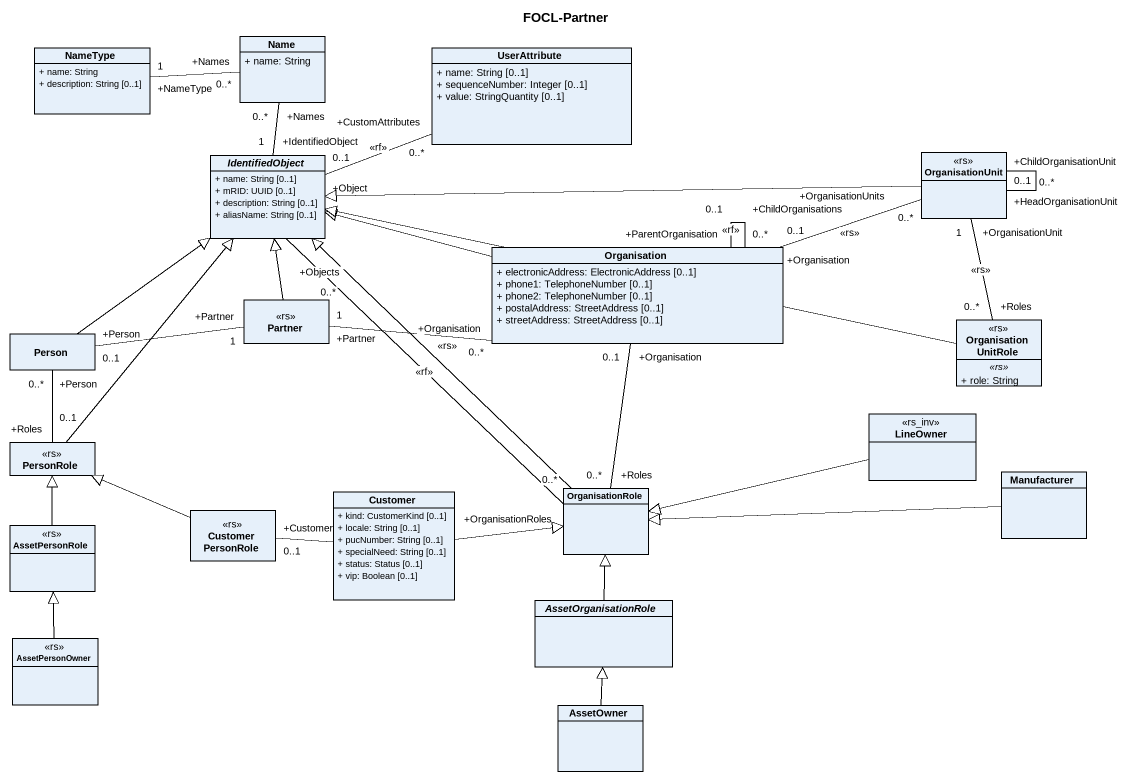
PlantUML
@startuml
title FOCL-Partner
hide circle
hide empty members
skinparam classAttributeIconSize 0
class NameType {
  + name: String
  + description: String [0..1]
}
class Name {
  + name: String
}
class UserAttribute {
  + name: String [0..1]
  + sequenceNumber: Integer [0..1]
  + value: StringQuantity [0..1]
}
abstract class IdentifiedObject {
  + name: String [0..1]
  + mRID: UUID [0..1]
  + description: String [0..1]
  + aliasName: String [0..1]
}
class OrganisationUnit <<rs>>
class Organisation {
  + electronicAddress: ElectronicAddress [0..1]
  + phone1: TelephoneNumber [0..1]
  + phone2: TelephoneNumber [0..1]
  + postalAddress: StreetAddress [0..1]
  + streetAddress: StreetAddress [0..1]
}
class Partner <<rs>>
class "Person" as Person_
class OrganisationUnitRole <<rs>> {
  .. <<rs>> ..
  + role: String
}
class LineOwner <<rs_inv>>
class PersonRole <<rs>>
class Manufacturer
class CustomerPersonRole <<rs>>
class Customer {
  + kind: CustomerKind [0..1]
  + locale: String [0..1]
  + pucNumber: String [0..1]
  + specialNeed: String [0..1]
  + status: Status [0..1]
  + vip: Boolean [0..1]
}
class OrganisationRole
class AssetPersonRole <<rs>>
abstract class AssetOrganisationRole
class AssetPersonOwner <<rs>>
class AssetOwner
Name "+Names\n0..*" -left- "+NameType\n1" NameType
Name "+Names\n0..*" -- "+IdentifiedObject\n1" IdentifiedObject
UserAttribute "+CustomAttributes\n0..*" -left- "+Object\n0..1" IdentifiedObject : <<rf>>
OrganisationUnit -left-|> IdentifiedObject
OrganisationUnit "+HeadOrganisationUnit\n0..1" -- "+ChildOrganisationUnit\n0..*" OrganisationUnit
OrganisationUnit "+OrganisationUnits\n0..*" -left- "+Organisation\n0..1" Organisation : <<rs>>
OrganisationUnit "+OrganisationUnit\n1" -- "+Roles\n0..*" OrganisationUnitRole : <<rs>>
Organisation -left-|> IdentifiedObject
Organisation "+ChildOrganisations\n0..*" -- "+ParentOrganisation\n0..1" Organisation : <<rf>>
Partner -up-|> IdentifiedObject
Partner "+Partner\n1" -right- "+Organisation\n0..*" Organisation : <<rs>>
Partner "+Partner\n1" -left- "+Person\n0..1" Person_
Person_ -up-|> IdentifiedObject
Person_ "+Person\n0..*" -- "+Roles\n0..1" PersonRole
OrganisationUnitRole -left-|> IdentifiedObject
LineOwner -left-|> OrganisationRole
PersonRole -up-|> IdentifiedObject
Manufacturer -left-|> OrganisationRole
CustomerPersonRole -left-|> PersonRole
Customer -left- "+Customer\n0..1" CustomerPersonRole
Customer -right-|> OrganisationRole
OrganisationRole "+OrganisationRoles\n0..*" -up- "+Objects\n0..*" IdentifiedObject : <<rf>>
OrganisationRole -up-|> IdentifiedObject
OrganisationRole "+Roles\n0..*" -up- "+Organisation\n0..1" Organisation
AssetPersonRole -up-|> PersonRole
AssetOrganisationRole -up-|> OrganisationRole
AssetPersonOwner -up-|> AssetPersonRole
AssetOwner -up-|> AssetOrganisationRole
@enduml
